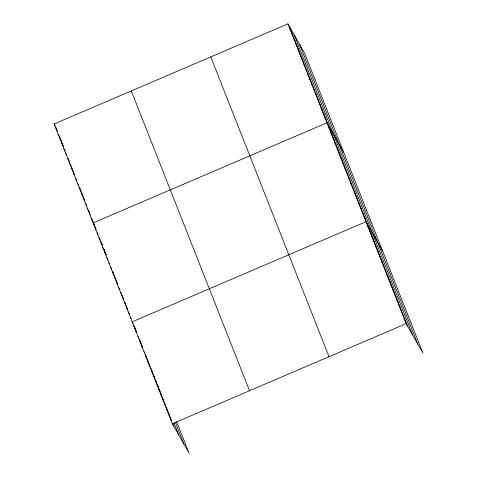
<?xml version="1.0" encoding="UTF-8"?>
<svg xmlns="http://www.w3.org/2000/svg" width="477" height="477" viewBox="0 0 477 477"><rect width="100%" height="100%" fill="white"/><g stroke="black" fill="none" stroke-linecap="round" stroke-linejoin="round"><path stroke-width="0.72" d="M176.621 421.596L189.065 453.15L172.376 423.779L54.139 123.972L287.935 23.85L304.624 53.221L422.861 353.028L406.171 323.65L287.935 23.85M172.376 423.779L406.171 323.65M289.885 28.799L291.262 31.214M291.841 33.742L293.212 36.163M293.79 38.691L295.162 41.111M295.74 43.64L297.111 46.054M297.69 48.582L299.067 51.003M299.639 53.531L301.017 55.952M301.589 58.474L302.967 60.895M303.545 63.423L304.916 65.844M305.495 68.372L306.866 70.787M307.444 73.315L308.822 75.736M309.394 78.264L310.771 80.685M311.344 83.213L312.721 85.627M313.3 88.156L314.671 90.576M315.249 93.104L316.621 95.525M317.199 98.053L318.57 100.468M319.149 102.996L320.526 105.417M321.099 107.945L322.476 110.366M323.054 112.894L324.426 115.309M325.004 117.837L326.375 120.258M343.643 152.157L326.954 122.786L93.158 222.908L94.19 224.721M328.903 127.729L330.281 130.149M330.853 132.678L332.231 135.098M332.809 137.626L334.18 140.041M334.759 142.569L336.13 144.99M336.708 147.518L338.08 149.939M338.658 152.467L340.035 154.882M340.608 157.41L341.985 159.831M342.564 162.359L343.935 164.78M344.513 167.308L345.885 169.723M346.463 172.251L347.834 174.671M348.413 177.2L349.79 179.62M350.362 182.148L351.74 184.563M352.312 187.091L353.69 189.512M354.268 192.04L355.639 194.461M356.218 196.983L357.589 199.404M358.167 201.932L359.545 204.353M360.117 206.881L361.494 209.296M362.067 211.824L363.444 214.245M364.023 216.773L365.394 219.193M382.655 251.093L365.972 221.722L132.177 321.844L133.208 323.656M367.886 226.575L369.258 228.99M369.8 231.428L371.172 233.849M371.714 236.282L373.086 238.703M373.628 241.135L375 243.556M375.542 245.989L376.919 248.41M377.456 250.842L378.833 253.263M379.37 255.696L380.747 258.117M381.284 260.549L382.661 262.97M383.198 265.403L384.575 267.824M385.112 270.256L386.489 272.677M387.026 275.116L388.403 277.531M388.94 279.969L390.317 282.384M390.854 284.823L392.231 287.237M392.774 289.676L394.145 292.091M394.688 294.53L396.059 296.95M396.602 299.383L397.973 301.804M398.516 304.237L399.887 306.657M400.43 309.09L401.801 311.511M402.344 313.944L403.715 316.364M404.257 318.797L405.629 321.218M54.139 123.972L55.171 125.791M56.095 128.921L57.467 131.342M58.045 133.87L59.416 136.285M59.995 138.813L61.372 141.234L59.661 136.905M61.944 143.762L63.322 146.183L61.611 141.854M63.894 148.711L65.271 151.126M65.85 153.654L66.536 154.864M67.8 158.602L68.831 160.415M69.749 163.545L70.781 165.364M71.699 168.494L72.731 170.307M73.649 173.443L74.68 175.256M75.604 178.386L76.63 180.205M77.554 183.335L78.926 185.756M79.504 188.284L80.875 190.699L79.659 187.61M81.454 193.227L82.831 195.648L81.12 191.319M83.403 198.176L84.781 200.596L83.076 196.268M85.359 203.124L86.731 205.539M87.309 208.067L87.995 209.278M89.259 213.016L90.29 214.829M91.208 217.965L92.24 219.778M95.114 227.857L96.139 229.67M97.064 232.8L98.095 234.618M99.013 237.749L100.385 240.169M100.963 242.698L102.34 245.112L101.118 242.024M102.913 247.641L104.29 250.061L103.557 248.207M104.862 252.589L106.24 255.01L104.535 250.681M106.818 257.538L108.19 259.953M108.768 262.481L109.454 263.692M110.718 267.43L111.749 269.243M112.667 272.379L113.699 274.192M114.617 277.322L115.649 279.134M116.573 282.271L117.598 284.083M118.523 287.214L119.894 289.634M120.472 292.162L121.844 294.583M122.422 297.111L123.454 298.924M124.372 302.054L125.749 304.475L125.016 302.621M126.327 307.003L127.699 309.424L125.994 305.095M128.277 311.952L129.649 314.367M130.227 316.895L131.258 318.714M134.091 326.697L135.122 328.51M136.005 331.551L136.69 332.761M137.919 336.404L138.61 337.615M139.833 341.258L140.864 343.076M141.747 346.111L142.778 347.93M144.006 351.573L144.692 352.783M145.58 355.824L146.606 357.637M147.494 360.678L148.52 362.49M149.408 365.531L150.094 366.741M151.322 370.385L152.354 372.197M153.236 375.238L154.268 377.051M155.15 380.091L156.182 381.904M157.064 384.945L158.096 386.758M158.978 389.798L160.01 391.611M160.892 394.652L161.924 396.465M162.806 399.505L163.838 401.324M164.72 404.359L165.752 406.177M166.634 409.212L167.665 411.031M168.548 414.066L169.579 415.884M170.462 418.925L171.493 420.738M299.568 44.331L417.804 344.132M294.363 35.167L412.599 334.967M289.312 26.271L407.543 326.071M210.786 56.888L329.017 356.695M131.294 90.934L249.531 390.735M175.399 422.413L184.009 444.254M174.022 422.956L178.803 435.09M55.761 127.013L56.495 128.868M68.199 158.549L68.926 160.403M69.171 161.023L69.904 162.878M71.127 165.966L72.832 170.295M73.076 170.915L74.293 174.004M88.68 210.488L89.414 212.343M92.586 220.38L94.291 224.709M94.535 225.329L95.996 229.038M112.578 271.085L113.8 274.18M114.045 274.794L115.75 279.123M115.994 279.743L117.7 284.071M122.088 295.203L123.31 298.292M134.031 325.475L135.23 328.51M135.468 329.118L136.66 332.153M139.296 338.825L140.971 343.07M141.21 343.678L142.885 347.924M145.515 354.602L146.713 357.631M146.952 358.239L148.627 362.49M148.866 363.092L150.064 366.127M150.78 367.946L152.455 372.197M152.694 372.799L154.369 377.051M154.608 377.659L156.283 381.904M156.522 382.512L158.197 386.758M158.436 387.366L160.111 391.611M160.35 392.219L162.025 396.465M162.263 397.073L163.939 401.318M164.177 401.926L165.853 406.171M166.097 406.78L167.767 411.025M168.011 411.633L169.687 415.878M169.925 416.487L171.601 420.732M172.555 423.165L173.753 426.194"/></g></svg>
